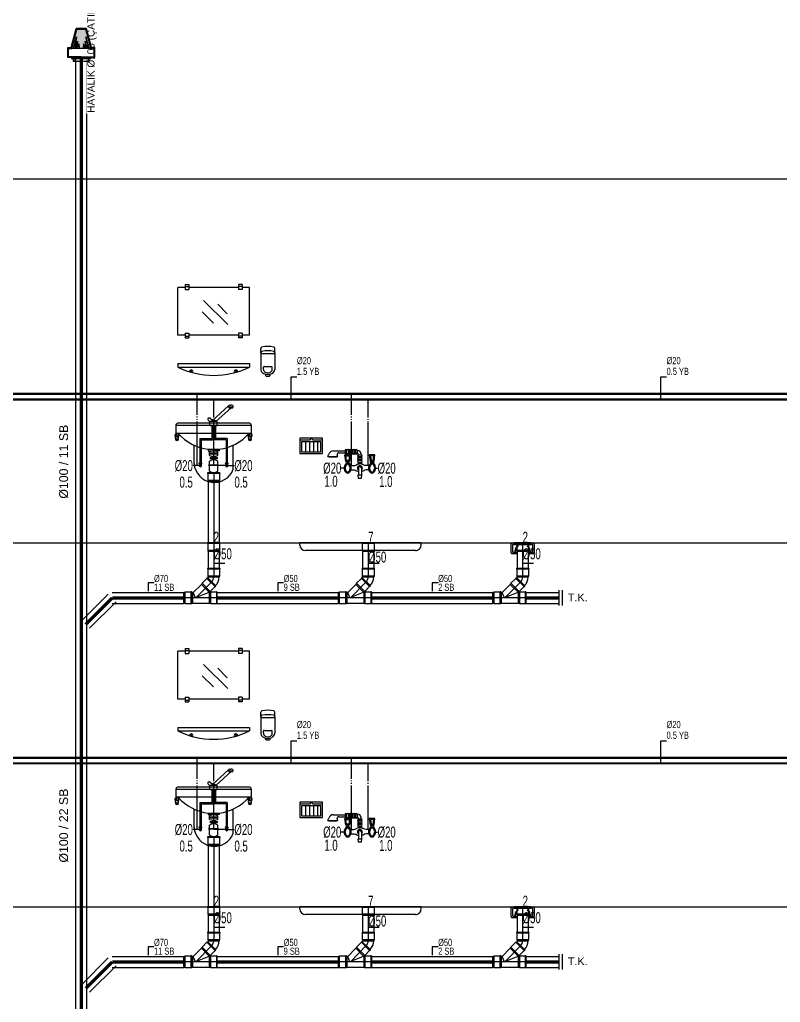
# Model space of a CAD drawing. Header units: centimetres. Extents: x -13133 to 30552, y -2 to 4552.
# Drawn here: x 21434 to 22124, y 913 to 1804 of the extents above; entities that cross this region are included whole.
import ezdxf
from ezdxf.enums import TextEntityAlignment as Align

# ---------------------------------------------------------------- set-up
doc = ezdxf.new("R2010")
doc.units = ezdxf.units.CM
for name, pattern in [('BASMA HATTI', [31, 25, -6]), ('PIS', [38, 30, -8]), ('PISSU HATTI', [26, 20, -6]), ('SICAK', [4.6, 4, -0.15, 0.075, -0.15, 0.075, -0.15]), ('SOGUK', [4.375, 4, -0.15, 0.075, -0.15])]:
    doc.linetypes.add(name, pattern=pattern)
for name, color, linetype in [('MTY-PIS-SU-BORUSU', 6, 'PIS'), ('MTY-PISSU-BORU-TAVANDAN', 6, 'PISSU HATTI'), ('MTY-PISSU-CAP', 211, 'CONTINUOUS'), ('MTY-PVC', 43, 'CONTINUOUS'), ('MTY-SICAKSU-BORU', 1, 'BASMA HATTI'), ('MTY-SOGUKSU-BORU', 5, 'CONTINUOUS'), ('MTY-TEFRIS', 15, 'CONTINUOUS'), ('MTY-TEMIZSU-CAP', 101, 'CONTINUOUS'), ('MTY-YUK-BIRIMI', 7, 'CONTINUOUS'), ('ROTAS-PIS-SU-BORUSU', 6, 'PIS'), ('ROTAS-PISSU-CAP', 211, 'CONTINUOUS'), ('ROTAS-PVC', 43, 'CONTINUOUS'), ('ROTAS-SEMA', 8, 'CONTINUOUS'), ('ROTAS-SICAKSU-BORU', 1, 'BASMA HATTI'), ('ROTAS-SOGUKSU-BORU', 5, 'CONTINUOUS'), ('ROTAS-TEFRIS', 15, 'CONTINUOUS')]:
    doc.layers.add(name, color=color, linetype=linetype)
doc.styles.add('CAP', font='wturkce.SHX', dxfattribs={"width": 0.65})
doc.styles.add('MTY_CAP', font='wturkce.SHX', dxfattribs={"width": 0.65, "height": 20})
doc.styles.add('ROTAS', font='arial.ttf')
doc.linetypes.add('PİS SU', pattern='A,6,-0.4,[")",Standard,S=1,R=0,X=-0.1,Y=-0.375],-0.2', length=6.6)

# ---------------------------------------------------------------- blocks, each defined once
blk = doc.blocks.new('LAVABO1 KOLON')
at = {"layer": 'MTY-PISSU-BORU-TAVANDAN', "linetype": 'PİS SU', "ltscale": 5}
blk.add_line((0, 63.37), (0, 0), dxfattribs=at)
at = {"layer": 'MTY-PVC', "color": 43}
for p, q in [((-5.5, 63.37), (-5.5, 62.77)), ((-5.03, 63.37), (-5.5, 63.37)), ((-5.3, 62.77), (-5.5, 62.77)), ((5.3, 62.77), (-5.3, 62.77)), ((-5.3, 62.77), (-5.3, 56.52)), ((5, 63.37), (-5.03, 63.37)), ((5.5, 63.37), (4.97, 63.37)), ((5.5, 62.77), (5.3, 62.77)), ((5.3, 62.77), (5.3, 56.52)), ((5.5, 63.37), (5.5, 62.77)), ((5.3, 56.52), (-5.3, 56.52)), ((-5.3, 56.52), (-5, 55.38)), ((5, 55.38), (-5, 55.38)), ((-5, 55.38), (-5, 0)), ((5.3, 56.52), (5, 55.38)), ((5, 55.38), (5, 0))]:
    blk.add_line(p, q, dxfattribs=at)
at = {"layer": 'MTY-SICAKSU-BORU', "linetype": 'SICAK', "ltscale": 10}
for p, q in [((-15, 70), (-15, 135)), ((-13.06, 70), (-15.15, 70))]:
    blk.add_line(p, q, dxfattribs=at)
at = {"layer": 'MTY-SOGUKSU-BORU', "linetype": 'SOGUK', "ltscale": 10}
for p, q in [((0, 70), (0, 130)), ((11.84, 70), (0, 70))]:
    blk.add_line(p, q, dxfattribs=at)
at = {"layer": 'MTY-TEFRIS', "color": 2}
for p, q in [((-25.82, 234.09), (-22.51, 234.09)), ((-25.82, 234.09), (-25.82, 229.75)), ((-25.82, 232.44), (-22.51, 232.44)), ((-22.51, 234.09), (-22.51, 229.75)), ((22.38, 234.09), (22.38, 229.75)), ((25.69, 234.09), (22.38, 234.09)), ((25.69, 232.44), (22.38, 232.44)), ((25.69, 234.09), (25.69, 229.75)), ((-32.57, 188.24), (-32.57, 231.58)), ((-25.82, 231.58), (-32.57, 231.58)), ((-25.82, 229.75), (-22.51, 229.75)), ((22.38, 231.58), (-22.51, 231.58)), ((25.69, 229.75), (22.38, 229.75)), ((32.43, 231.58), (25.69, 231.58)), ((32.43, 188.24), (32.43, 231.58)), ((12.73, 197.94), (-9.11, 219.78)), ((12.3, 207.69), (3.7, 216.28)), ((-0.23, 199.25), (-10.42, 209.44)), ((-25.82, 188.24), (-32.57, 188.24)), ((-25.82, 190.07), (-22.51, 190.07)), ((-25.82, 190.07), (-25.82, 185.73)), ((-25.82, 187.38), (-22.51, 187.38)), ((-22.51, 190.07), (-22.51, 185.73)), ((22.38, 188.24), (-22.51, 188.24)), ((25.69, 190.07), (22.38, 190.07)), ((22.38, 190.07), (22.38, 185.73)), ((25.69, 187.38), (22.38, 187.38)), ((25.69, 190.07), (25.69, 185.73)), ((32.43, 188.24), (25.69, 188.24)), ((-25.82, 185.73), (-22.51, 185.73)), ((25.69, 185.73), (22.38, 185.73)), ((42.63, 172.3), (42.63, 176.3)), ((42.63, 172.3), (42.63, 157.29)), ((42.63, 171.69), (55.43, 171.69)), ((55.43, 172.3), (55.43, 176.3)), ((55.43, 172.3), (55.43, 157.29)), ((-32.57, 162.6), (32.43, 162.6)), ((-32.57, 162.6), (-32.57, 159.35)), ((32.43, 162.6), (32.43, 159.35)), ((42.63, 160.49), (42.63, 157.29)), ((-32.57, 159.35), (32.43, 159.35)), ((45.03, 157.29), (45.03, 159.25)), ((45.67, 159.89), (52.39, 159.89)), ((47.03, 152.73), (47.03, 151.69)), ((47.83, 150.89), (47.03, 151.69)), ((50.23, 150.89), (51.03, 151.69)), ((51.03, 152.73), (51.03, 151.69)), ((53.03, 157.29), (53.03, 159.25)), ((50.23, 150.89), (47.83, 150.89))]:
    blk.add_line(p, q, dxfattribs=at)
at = {"layer": 'MTY-TEFRIS', "color": 4}
for p, q in [((13.42, 124.12), (-1.18, 110.86)), ((15.9, 122.47), (2.06, 109.89)), ((13.33, 122.84), (13.42, 123.75)), ((13.33, 122.84), (15.52, 122.84)), ((13.73, 122.84), (13.73, 122.47)), ((17.24, 122.84), (13.73, 122.84)), ((13.73, 122.47), (17.24, 122.47)), ((14.5, 124.72), (15.52, 124.72)), ((16.54, 124.72), (15.52, 124.72)), ((17.71, 122.84), (15.52, 122.84)), ((17.24, 122.47), (17.24, 122.84)), ((17.71, 122.84), (17.61, 123.75)), ((32.13, 108.5), (-32.26, 108.5)), ((-4.98, 112.8), (-5.17, 112.58)), ((-5.05, 111.05), (-3.37, 109.62)), ((-1.11, 110.92), (-3.46, 112.92)), ((-3.37, 106.7), (-3.37, 109.89)), ((3.21, 109.89), (-3.37, 109.89)), ((-2.17, 109.96), (-2.24, 109.89)), ((-1.1, 110.86), (-0.08, 110.86)), ((0.94, 110.86), (-0.08, 110.86)), ((3.21, 106.7), (3.21, 109.89)), ((-33.89, 98.28), (-34.71, 98.28)), ((-34.19, 106.7), (-34.19, 99.25)), ((34.06, 106.3), (-34.19, 106.3)), ((34.06, 99.25), (-34.19, 99.25)), ((-33.89, 99.25), (-33.89, 96.72)), ((-32.42, 99.25), (-32.42, 96.72)), ((-31.61, 98.28), (-32.42, 98.28)), ((-3.37, 106.7), (3.21, 106.7)), ((-2.88, 106.7), (-2.88, 106.29)), ((-2.88, 106.29), (2.75, 106.29)), ((-2.14, 106.29), (-2.14, 106.1)), ((1.98, 106.09), (-2.14, 106.09)), ((-1.83, 106.07), (-1.83, 94.44)), ((-0.75, 106.07), (-0.75, 93.36)), ((0.59, 106.07), (0.59, 93.36)), ((1.67, 106.07), (1.67, 94.44)), ((1.98, 106.29), (1.98, 106.09)), ((2.75, 106.29), (2.75, 106.7)), ((31.48, 98.28), (32.29, 98.28)), ((32.29, 99.25), (32.29, 96.72)), ((33.76, 99.25), (33.76, 96.72)), ((33.76, 98.28), (34.58, 98.28)), ((34.06, 106.7), (34.06, 99.25)), ((-34.19, 93.55), (-34.97, 97.93)), ((-32.13, 93.55), (-31.35, 97.93)), ((-12.51, 94.44), (-12.51, 72.2)), ((-12.51, 94.44), (-1.83, 94.44)), ((-11.43, 93.36), (-11.43, 72.2)), ((-11.43, 93.36), (-0.75, 93.36)), ((11.27, 93.36), (0.59, 93.36)), ((12.35, 94.44), (1.67, 94.44)), ((11.27, 93.36), (11.27, 72.2)), ((12.35, 94.44), (12.35, 72.2)), ((32, 93.55), (31.22, 97.93)), ((34.06, 93.55), (34.84, 97.93)), ((-17.73, 71.86), (-17.73, 88.48)), ((-4.99, 84.92), (-4.99, 83.48)), ((4.86, 84.63), (-4.99, 84.63)), ((-4.99, 83.48), (-0.07, 83.48)), ((-3.84, 79.22), (-3.84, 82.47)), ((3.71, 81.31), (-3.84, 81.31)), ((3.71, 80.24), (-3.84, 80.24)), ((-1.15, 83.48), (-1.15, 83.13)), ((4.86, 83.48), (-0.07, 83.48)), ((1.02, 83.48), (1.02, 83.13)), ((3.71, 79.22), (3.71, 82.47)), ((4.86, 84.92), (4.86, 83.48)), ((17.73, 66.66), (17.73, 88.54)), ((-11.97, 72.2), (-13.33, 72.2)), ((-13.33, 72.2), (-13.33, 71.8)), ((-13.33, 71.8), (-11.97, 71.8)), ((-12.51, 71.8), (-12.51, 70)), ((-12.51, 71.8), (-12.51, 70)), ((-11.97, 72.2), (-10.61, 72.2)), ((-10.61, 71.8), (-11.97, 71.8)), ((-11.43, 71.8), (-11.43, 70)), ((-11.43, 71.8), (-11.43, 70)), ((-10.61, 72.2), (-10.61, 71.8)), ((-3.84, 70.82), (-3.84, 73.87)), ((-3.04, 76.14), (-3.04, 77.37)), ((-3.04, 77.37), (3.04, 77.37)), ((3.04, 76.8), (-3.04, 76.8)), ((3.04, 76.14), (-3.04, 76.14)), ((-1.15, 78.56), (-1.15, 77.37)), ((-1.15, 76.14), (-1.15, 75.24)), ((1.02, 78.56), (1.02, 77.37)), ((1.02, 76.14), (1.02, 75.24)), ((3.04, 77.37), (3.04, 76.14)), ((3.71, 70.82), (3.71, 73.87)), ((11.84, 72.2), (10.48, 72.2)), ((10.48, 72.2), (10.48, 71.8)), ((10.48, 71.8), (11.84, 71.8)), ((11.3, 71.8), (11.3, 70)), ((11.3, 71.8), (11.3, 70)), ((11.84, 72.2), (13.2, 72.2)), ((13.2, 71.8), (11.84, 71.8)), ((12.38, 71.8), (12.38, 70)), ((12.38, 71.8), (12.38, 70)), ((13.2, 72.2), (13.2, 71.8)), ((-12.51, 70), (-11.43, 70)), ((-4.34, 70.18), (-4.34, 70.82)), ((-4.34, 70.82), (4.07, 70.82)), ((4.07, 70.18), (-4.34, 70.18)), ((-3.84, 65.06), (-3.84, 70.18)), ((3.71, 65.06), (3.71, 70.18)), ((4.07, 70.82), (4.07, 70.18)), ((12.38, 70), (11.3, 70))]:
    blk.add_line(p, q, dxfattribs=at)
at = {"layer": 'MTY-TEFRIS', "color": 2}
for centre in [(-20.17, 155.82), (20.04, 155.82)]:
    blk.add_circle(centre, 0.437, dxfattribs=at)
at = {"layer": 'MTY-TEFRIS', "color": 4}
for centre, radius in [((-34.52, 97.85), 0.254), ((-31.8, 97.85), 0.254), ((31.67, 97.85), 0.254), ((34.39, 97.85), 0.254), ((-33.16, 93.55), 1.03), ((-33.16, 93.55), 0.556), ((33.03, 93.55), 1.03), ((33.03, 93.55), 0.556)]:
    blk.add_circle(centre, radius, dxfattribs=at)
at = {"layer": 'MTY-TEFRIS', "color": 2}
for centre, radius, start, end in [((43.91, 176.3), 1.28, 103.34236, 180), ((43.91, 172.3), 1.28, 103.34236, 180), ((49.03, 150.65), 27.43, 78.61461, 101.38539), ((49.03, 146.65), 27.43, 78.61461, 101.38539), ((54.15, 176.3), 1.28, 0, 76.65764), ((54.15, 172.3), 1.28, 0, 76.65764), ((-0.07, 225.21), 73.43, 243.73196, 296.26804), ((-20.32, 155.17), 1.53, 324.18851, 183.54429), ((20.19, 155.17), 1.53, 356.45571, 215.81149), ((45.67, 159.25), 0.64, 90, 180), ((52.39, 159.25), 0.64, 0, 90)]:
    blk.add_arc(centre, radius, start, end, dxfattribs=at)
at = {"layer": 'MTY-TEFRIS', "color": 4}
for centre, radius, start, end in [((14.5, 123.64), 1.08, 90, 174.07007), ((16.54, 123.64), 1.08, 5.92993, 90), ((-32.19, 106.5), 2.01, 88.09528, 174.20104), ((-4.35, 111.88), 1.08, 139.57371, 229.57371), ((-4.16, 112.1), 1.08, 49.57371, 139.57371), ((-1.1, 109.78), 1.08, 90, 174.07007), ((0.94, 109.78), 1.08, 5.92993, 90), ((32.06, 106.5), 2.01, 5.79896, 91.90472), ((-34.67, 97.98), 0.308, 97.40292, 189.73542), ((-0.07, 127.1), 42.47, 220.97797, 263.34526), ((-31.65, 97.98), 0.308, 350.26458, 82.59708), ((-0.07, 127.1), 42.47, 276.65474, 319.02203), ((31.52, 97.98), 0.308, 97.40292, 189.73542), ((34.54, 97.98), 0.308, 350.26458, 82.59708), ((-33.16, 96.72), 0.735, 180, 0), ((33.03, 96.72), 0.735, 180, 0), ((-0.07, 72.87), 10.32, 68.53271, 111.46729), ((0.55, 73.03), 18.32, 183.67178, 339.66251), ((-0.07, 88.83), 10.32, 248.53271, 291.46729), ((-0.07, 69.47), 5.8, 49.37058, 130.62942), ((-11.97, 70), 1.09, 119.88579, 60.11421), ((-11.97, 70.09), 0.548, 189.04535, 350.95465), ((-0.07, 69.47), 5.8, 229.37058, 310.62942), ((11.84, 70), 1.09, 119.88579, 60.11421), ((11.84, 70.09), 0.548, 189.04535, 350.95465)]:
    blk.add_arc(centre, radius, start, end, dxfattribs=at)
at = {"layer": 'MTY-TEFRIS', "color": 2}
blk.add_ellipse((49.03, 157.29), major_axis=(6.4, 0), ratio=0.75, start_param=3.141593, end_param=6.283185, dxfattribs=at)
blk.add_open_spline([(45.03, 157.29), (45.03, 156.85), (45.14, 156.42), (45.6, 155.59), (45.95, 155.2), (46.86, 154.56), (47.42, 154.32), (48.62, 154.06), (50.06, 154.05), (50.48, 154.26), (51.05, 154.49), (52, 155.09), (52.37, 155.48), (52.87, 156.29), (53.01, 156.73), (53.03, 157.2), (53.03, 157.24), (53.03, 157.29)], degree=3, knots=[0, 0, 0, 0, 0.442663, 0.442663, 0.885326, 0.885326, 1.327989, 1.327989, 1.770652, 1.770652, 2.213315, 2.213315, 2.655978, 2.655978, 3.098641, 3.098641, 3.141579, 3.141579, 3.141579, 3.141579], dxfattribs=at)
at = {"layer": 'MTY-TEMIZSU-CAP'}
for p, q in [((-15.15, 70), (-18.9, 70)), ((12.93, 70), (18.77, 70))]:
    blk.add_line(p, q, dxfattribs=at)
at = {"layer": 'MTY-PISSU-CAP', "lineweight": -3, "ltscale": 100, "style": 'CAP', "width": 0.65}
blk.add_attdef('PSCP', text='', height=10, dxfattribs=at).set_placement((0, -10), align=Align.MIDDLE_LEFT)
at = {"layer": 'MTY-TEMIZSU-CAP', "color": 101, "style": 'CAP', "width": 0.65}
blk.add_attdef('SCCP', text='', height=10, dxfattribs=at).set_placement((-18.9, 70), align=Align.MIDDLE_RIGHT)
blk.add_attdef('SOCP', text='', height=10, dxfattribs=at).set_placement((18.77, 70), align=Align.MIDDLE_LEFT)
at = {"layer": 'MTY-YUK-BIRIMI', "color": 101, "style": 'CAP', "width": 0.65}
blk.add_attdef('SC', text='', height=10, dxfattribs=at).set_placement((-18.9, 55), align=Align.MIDDLE_RIGHT)
blk.add_attdef('SO', text='', height=10, dxfattribs=at).set_placement((18.81, 55), align=Align.MIDDLE_LEFT)
at = {"layer": 'MTY-YUK-BIRIMI', "color": 211, "lineweight": -3, "ltscale": 100, "style": 'CAP', "width": 0.65}
blk.add_attdef('PS', text='', height=10, dxfattribs=at).set_placement((0, 5), align=Align.MIDDLE_LEFT)
blk = doc.blocks.new('PVC CATAL SAG')
at = {"layer": 'MTY-PIS-SU-BORUSU', "linetype": 'PİS SU', "ltscale": 5}
for p, q in [((0, 0), (0, -23.03)), ((0, -23.03), (0, -31.02)), ((-1.76, -35.26), (-16.12, -49.85)), ((3, -50), (-27, -50))]:
    blk.add_line(p, q, dxfattribs=at)
blk.add_arc((-6, -31.02), 6, 315, 0, dxfattribs=at)
at = {"layer": 'MTY-PISSU-CAP', "lineweight": -3, "ltscale": 100}
for p, q in [((0, -15.84), (0, -25.84)), ((10, -18.89), (0, -18.89))]:
    blk.add_line(p, q, dxfattribs=at)
at = {"layer": 'MTY-PVC', "color": 43}
for p, q in [((-5.5, 0), (-5.5, -0.6)), ((5.5, 0), (-5.5, 0)), ((-5.3, -0.6), (-5.5, -0.6)), ((5.3, -0.6), (-5.3, -0.6)), ((-5.3, -0.6), (-5.3, -6.85)), ((5.3, -6.85), (-5.3, -6.85)), ((-5.3, -6.85), (-5, -7.99)), ((5, -7.99), (-5, -7.99)), ((-5, -7.99), (-5, -22.87)), ((5.3, -6.85), (5, -7.99)), ((5, -7.99), (5, -22.87)), ((5.5, -0.6), (5.3, -0.6)), ((5.3, -0.6), (5.3, -6.85)), ((5.5, 0), (5.5, -0.6)), ((-5.5, -23.03), (-5.5, -23.63)), ((-5.5, -23.03), (-4.97, -23.03)), ((-5.5, -23.63), (-5.3, -23.63)), ((-5.3, -23.63), (5.3, -23.63)), ((-5.3, -23.63), (-5.3, -29.88)), ((-5, -23.03), (5.03, -23.03)), ((5.03, -23.03), (5.5, -23.03)), ((5.3, -23.63), (5.5, -23.63)), ((5.3, -23.63), (5.3, -29.88)), ((5.5, -23.03), (5.5, -23.63)), ((-6.17, -32.27), (-10.59, -36.69)), ((-5.88, -31.7), (-6.31, -32.13)), ((-5.88, -31.7), (-6.31, -32.13)), ((-6.31, -32.13), (-6.17, -32.27)), ((-6.31, -32.13), (-6.17, -32.27)), ((-6.17, -32.27), (1.33, -39.76)), ((-5.88, -31.7), (-5.58, -32.01)), ((-5.88, -31.7), (-5.58, -32.01)), ((-5.29, -31.73), (-5.58, -32.01)), ((-5.58, -32.01), (1.54, -39.13)), ((-5.3, -29.88), (5.3, -29.88)), ((-5.3, -29.88), (-5, -31.02)), ((-5.29, -31.73), (1.78, -38.8)), ((-5, -31.02), (5, -31.02)), ((5.3, -29.88), (5, -31.02)), ((-19.73, -44.5), (-20.33, -44.5)), ((-20.33, -44.7), (-20.33, -44.5)), ((-19.73, -45), (-19.73, -44.5)), ((-11.15, -37.73), (-18.46, -45)), ((-10.59, -36.69), (-11.15, -37.73)), ((-11.15, -37.73), (-4.14, -44.75)), ((-10.59, -36.69), (-3.09, -44.18)), ((-3.09, -44.18), (-4.14, -44.75)), ((1.33, -39.76), (-3.09, -44.18)), ((1.33, -39.76), (1.47, -39.9)), ((1.33, -39.76), (1.47, -39.9)), ((1.89, -39.48), (1.47, -39.9)), ((1.89, -39.48), (1.47, -39.9)), ((1.78, -38.8), (1.5, -39.08)), ((1.5, -39.08), (1.89, -39.48)), ((1.5, -39.08), (1.89, -39.48)), ((3, -44.5), (2.4, -44.5)), ((2.4, -44.5), (2.4, -44.7)), ((3, -44.5), (3, -45)), ((-25.86, -44.7), (-27, -45)), ((-27, -55), (-27, -45)), ((-25.86, -55.3), (-25.86, -44.7)), ((-20.33, -44.7), (-25.86, -44.7)), ((-20.33, -55.3), (-20.33, -44.7)), ((-19.73, -55), (-19.73, -45)), ((-19.33, -45), (-19.73, -45)), ((-18.46, -45), (-19.33, -45)), ((-19.33, -45), (-19.33, -55)), ((-19.33, -45), (-19.33, -55)), ((-19.33, -55), (-19.33, -45)), ((-19.33, -45), (-19.33, -55)), ((-16.5, -50), (-18.46, -45)), ((-4.43, -45), (-16.5, -50)), ((-4.14, -44.75), (-4.43, -45)), ((-4.02, -45), (-4.42, -45)), ((-2.88, -44.7), (-4.02, -45)), ((-4.02, -45), (-4.02, -55)), ((2.4, -44.7), (-2.88, -44.7)), ((-2.88, -44.7), (-2.88, -55.3)), ((2.4, -44.7), (2.4, -55.3)), ((3, -45), (3, -55)), ((-25.86, -55.3), (-27, -55)), ((-20.33, -55.3), (-25.86, -55.3)), ((-20.33, -55.5), (-20.33, -55.3)), ((-19.73, -55.5), (-20.33, -55.5)), ((-19.73, -55.5), (-19.73, -55)), ((-19.33, -55), (-19.73, -55)), ((-4.02, -55), (-19.33, -55)), ((-2.88, -55.3), (-4.02, -55)), ((2.4, -55.3), (-2.88, -55.3)), ((2.4, -55.3), (2.4, -55.5)), ((3, -55.5), (2.4, -55.5)), ((3, -55), (3, -55.5))]:
    blk.add_line(p, q, dxfattribs=at)
for radius in [1, 11]:
    blk.add_arc((-6, -31.02), radius, 315, 0, dxfattribs=at)
blk = doc.blocks.new('DUS TEKNESI1 KOLON')
at = {"layer": 'MTY-SICAKSU-BORU', "linetype": 'SICAK', "ltscale": 10}
blk.add_line((-15, 70), (-15, 135), dxfattribs=at)
at = {"layer": 'MTY-SOGUKSU-BORU', "linetype": 'SOGUK', "ltscale": 10}
blk.add_line((0, 70), (0, 130), dxfattribs=at)
at = {"layer": 'MTY-TEFRIS', "color": 2}
for p, q in [((-53.27, 92.91), (-61.88, 92.91)), ((-56.78, 91.53), (-56.78, 82.44)), ((-51.58, 94.87), (-53.27, 92.91)), ((-53.11, 91.53), (-53.11, 82.44)), ((-51.58, 94.87), (-49.95, 92.91)), ((-41.27, 92.91), (-49.95, 92.91)), ((-49.61, 91.53), (-49.61, 82.44)), ((-46.03, 91.53), (-46.03, 82.44))]:
    blk.add_line(p, q, dxfattribs=at)
at = {"layer": 'MTY-TEFRIS', "color": 4}
for p, q in [((-36.4, 78.22), (-35.78, 80.22)), ((-31.45, 83.41), (-20.92, 83.41)), ((-26.68, 81.6), (-20.92, 81.6)), ((-20.92, 83.87), (-20.92, 81.14)), ((-20.92, 83.41), (-20.92, 81.6)), ((-19.56, 81.14), (-19.56, 83.87)), ((-18.2, 83.87), (-18.2, 81.14)), ((-16.84, 83.87), (-16.84, 81.14)), ((-16.84, 83.87), (-16.84, 81.14)), ((-15.47, 81.14), (-15.47, 83.87)), ((-14.11, 83.87), (-14.11, 81.14)), ((-12.75, 83.87), (-12.75, 81.14)), ((-11.39, 83.87), (-11.39, 81.14)), ((-10.03, 83.87), (-10.03, 81.14)), ((-36.4, 78.22), (-27.55, 78.22)), ((-27.55, 78.22), (-27.99, 79.88)), ((-21.16, 79.85), (-16, 79.85)), ((-20.3, 73.82), (-21.16, 79.85)), ((-16.86, 73.82), (-20.3, 73.82)), ((-20.28, 72.58), (-20.28, 71.43)), ((-20.28, 72.58), (-16.88, 72.58)), ((-19.51, 74.73), (-20.11, 78.94)), ((-20.11, 78.94), (-17.05, 78.94)), ((-17.65, 74.73), (-19.51, 74.73)), ((-19.42, 73.82), (-19.42, 72.58)), ((-19.37, 71.67), (-19.37, 71.03)), ((-19.37, 71.67), (-17.78, 71.67)), ((-17.78, 71.67), (-17.78, 71.03)), ((-17.76, 72.58), (-17.76, 73.82)), ((-17.05, 78.94), (-17.65, 74.73)), ((-16.88, 72.58), (-16.88, 71.43)), ((-16, 79.85), (-16.86, 73.82)), ((-8.86, 79.78), (-8.86, 79.74)), ((-8.86, 79.74), (-6.14, 79.74)), ((-8.86, 78.38), (-6.14, 78.38)), ((-8.86, 77.02), (-6.14, 77.02)), ((-8.86, 75.66), (-6.14, 75.66)), ((-6.14, 74.3), (-8.86, 74.3)), ((-8.86, 72.93), (-8.86, 71.34)), ((-8.86, 72.93), (-6.14, 72.93)), ((-6.14, 79.78), (-6.14, 79.74)), ((-6.14, 72.93), (-6.14, 71.34)), ((6.16, 79.85), (1, 79.85)), ((1, 79.85), (1.86, 73.82)), ((1.86, 73.82), (5.3, 73.82)), ((1.88, 72.58), (1.88, 71.43)), ((1.88, 72.58), (5.28, 72.58)), ((2.05, 78.94), (2.65, 74.73)), ((5.11, 78.94), (2.05, 78.94)), ((2.65, 74.73), (4.51, 74.73)), ((2.76, 72.58), (2.76, 73.82)), ((2.78, 71.67), (2.78, 71.03)), ((4.37, 71.67), (2.78, 71.67)), ((4.37, 71.67), (4.37, 71.03)), ((4.42, 73.82), (4.42, 72.58)), ((4.51, 74.73), (5.11, 78.94)), ((5.28, 72.58), (5.28, 71.43)), ((5.3, 73.82), (6.16, 79.85)), ((-8.85, 67.86), (-8.85, 61.24)), ((-6.15, 67.86), (-6.15, 61.24)), ((-5.71, 61.24), (-9.32, 61.24)), ((-9.32, 61.24), (-8.96, 58.68)), ((-8.96, 58.68), (-6.08, 58.68)), ((-6.08, 58.68), (-5.71, 61.24)), ((47.97, 0), (-61.88, 0)), ((-61.88, -2.05), (-61.88, 0)), ((47.98, -2.03), (47.97, 0)), ((42.98, -7.04), (-56.88, -7.04))]:
    blk.add_line(p, q, dxfattribs=at)
at = {"layer": 'MTY-TEFRIS', "color": 2}
for points in [[(-41.27, 94.87), (-61.88, 94.87), (-61.88, 80.85), (-41.27, 80.85)], [(-42.93, 91.53), (-60.5, 91.53), (-60.5, 82.44), (-42.93, 82.44)]]:
    blk.add_lwpolyline(points, close=True, dxfattribs=at)
at = {"layer": 'MTY-TEFRIS', "color": 4}
blk.add_lwpolyline([(-28.55, 78.22), (-28.55, 77.65), (-35.4, 77.65), (-35.4, 78.22)], dxfattribs=at)
for points in [[(-4.68, 70.96, 0.029659), (-5.35, 71.18, 0.063671), (-7.5, 71.45, 0.063671), (-9.65, 71.18, 0.029659), (-10.32, 70.96, 0.001385)], [(-15.94, 70.15, 0.052672), (-14.15, 69.96, 0.063671)], [(-15.62, 66.05, -0.043271), (-14.15, 66.18, -0.063671)], [(-14.15, 69.96, 0.063671), (-12, 70.23, 0.076686), (-10.34, 70.95, 0.001385), (-10.32, 70.96, 0.146881)], [(-14.15, 66.18, -0.063671), (-12, 65.91, -0.029659), (-11.33, 65.69, -0.001385)], [(-11.33, 65.69, 0.001385), (-11.31, 65.68, 0.076686), (-9.65, 64.96, 0.02385), (-8.85, 64.8, 0.063671)], [(-6.15, 64.8, 0.02385), (-5.35, 64.96, 0.076686), (-3.69, 65.68, 0.001385), (-3.67, 65.69, 0.146881)], [(-0.85, 69.96, -0.063671), (-3, 70.23, -0.076686), (-4.66, 70.95, -0.001385), (-4.68, 70.96, -0.146881)], [(-3.67, 70.45, 0.001385), (-3.69, 70.46, 0.076686)], [(-0.85, 66.18, 0.063671), (-3, 65.91, 0.029659), (-3.67, 65.69, 0.001385)], [(0.94, 70.15, -0.052672), (-0.85, 69.96, -0.063671)], [(0.62, 66.05, 0.043271), (-0.85, 66.18, 0.063671)]]:
    blk.add_lwpolyline(points, format="xyb", dxfattribs=at)
for centre, radius, start, end in [((-31.45, 78.88), 4.54, 90, 162.72065), ((-26.68, 80.24), 1.36, 90, 195.03031), ((-20.24, 83.87), 0.68, 0, 180), ((-20.24, 81.14), 0.68, 180, 0), ((-18.88, 83.87), 0.68, 0, 180), ((-18.88, 81.14), 0.68, 180, 0), ((-17.52, 83.87), 0.68, 0, 180), ((-17.52, 81.14), 0.68, 180, 0), ((-16.16, 83.87), 0.68, 0, 180), ((-16.16, 81.14), 0.68, 180, 0), ((-14.79, 83.87), 0.68, 0, 180), ((-14.79, 81.14), 0.68, 180, 0), ((-13.43, 83.87), 0.68, 0, 180), ((-13.43, 81.14), 0.68, 180, 0), ((-12.07, 83.87), 0.68, 0, 180), ((-12.07, 81.14), 0.68, 180, 0), ((-10.71, 83.87), 0.68, 0, 180), ((-10.71, 81.14), 0.68, 180, 0), ((-10.22, 79.78), 4.08, 0, 87.34618), ((-10.22, 79.78), 1.36, 0, 82.02098), ((-16.57, 67.73), 5.24, 135.05017, 225.82954), ((-20.58, 67.73), 5.24, 314.17046, 44.94983), ((-8.86, 79.06), 0.68, 90, 270), ((-8.86, 77.7), 0.68, 90, 270), ((-8.86, 76.34), 0.68, 90, 270), ((-8.86, 74.98), 0.68, 90, 270), ((-8.86, 73.62), 0.68, 90, 270), ((-6.14, 79.06), 0.68, 270, 90), ((-6.14, 77.7), 0.68, 270, 90), ((-6.14, 76.34), 0.68, 270, 90), ((-6.14, 74.98), 0.68, 270, 90), ((-6.14, 73.62), 0.68, 270, 90), ((5.58, 67.73), 5.24, 135.05017, 225.82954), ((1.57, 67.73), 5.24, 314.17046, 44.94983), ((-16.57, 67.73), 4.33, 130.27538, 225.82954), ((-18.58, 64.97), 1.92, 211.20705, 328.79295), ((-18.58, 65.45), 1.3, 218.96065, 321.6991), ((-20.58, 67.73), 4.33, 314.17046, 49.72462), ((-7.5, 67.73), 2.25, 311.5146, 228.4854), ((-7.5, 67.86), 1.35, 0, 180), ((5.58, 67.73), 4.33, 130.27538, 225.82954), ((3.58, 64.97), 1.92, 211.20705, 328.79295), ((3.58, 65.45), 1.3, 218.3009, 321.03935), ((1.57, 67.73), 4.33, 314.17046, 49.72462), ((-56.88, -2.04), 5, 180.10635, 270), ((42.98, -2.04), 5, 270, 0.10635)]:
    blk.add_arc(centre, radius, start, end, dxfattribs=at)
at = {"layer": 'MTY-TEMIZSU-CAP'}
for p, q in [((-21.81, 67.69), (-24.34, 67.69)), ((6.81, 67.69), (8.53, 67.69))]:
    blk.add_line(p, q, dxfattribs=at)
at = {"layer": 'MTY-PISSU-CAP', "lineweight": -3, "ltscale": 100, "style": 'CAP', "width": 0.65}
blk.add_attdef('PSCP', text='', height=10, dxfattribs=at).set_placement((0, -12.95), align=Align.MIDDLE_LEFT)
at = {"layer": 'MTY-TEMIZSU-CAP', "color": 101, "style": 'CAP', "width": 0.65}
blk.add_attdef('SCCP', text='', height=10, dxfattribs=at).set_placement((-24.34, 67.69), align=Align.MIDDLE_RIGHT)
blk.add_attdef('SOCP', text='', height=10, dxfattribs=at).set_placement((8.53, 67.69), align=Align.MIDDLE_LEFT)
at = {"layer": 'MTY-YUK-BIRIMI', "color": 101, "style": 'CAP', "width": 0.65}
blk.add_attdef('SC', text='', height=10, dxfattribs=at).set_placement((-27.65, 55.76), align=Align.MIDDLE_RIGHT)
blk.add_attdef('SO', text='', height=10, dxfattribs=at).set_placement((16, 50.59), align=Align.CENTER)
at = {"layer": 'MTY-YUK-BIRIMI', "color": 211, "lineweight": -3, "ltscale": 100, "style": 'CAP', "width": 0.65}
blk.add_attdef('PS', text='', height=10, dxfattribs=at).set_placement((-0.06, 5), align=Align.MIDDLE_LEFT)
blk = doc.blocks.new('YER SUZGECI DN501 KOLON')
at = {"layer": 'MTY-TEFRIS', "color": 2}
for p, q in [((-9.5, 0), (-7.7, 0)), ((-7.7, 0), (-7.7, -1.4)), ((7.7, 0), (-7.7, 0)), ((-7.7, 0), (-7.7, -1.4)), ((-4.9, 0), (-6.3, 0)), ((-6.3, 0), (-6.3, -1.4)), ((-4.9, -1.12), (-6.02, 0)), ((-4.9, -0.37), (-5.27, 0)), ((-4.9, -0.13), (-5.03, 0)), ((-4.9, -1.4), (-4.9, 0)), ((-2.1, 0), (-3.5, 0)), ((-3.5, 0), (-3.5, -1.4)), ((-2.1, -1.12), (-3.22, 0)), ((-2.1, -0.37), (-2.47, 0)), ((-2.1, -0.13), (-2.23, 0)), ((-2.1, -1.4), (-2.1, 0)), ((0.7, 0), (-0.7, 0)), ((-0.7, 0), (-0.7, -1.4)), ((0.7, -1.36), (-0.66, 0)), ((0.7, -1.12), (-0.42, 0)), ((0.7, -0.62), (0.08, 0)), ((0.7, -0.37), (0.33, 0)), ((0.7, -0.13), (0.57, 0)), ((0.7, -1.4), (0.7, 0)), ((3.5, 0), (2.1, 0)), ((2.1, 0), (2.1, -1.4)), ((3.5, -1.36), (2.14, 0)), ((3.5, -1.12), (2.38, 0)), ((3.5, -0.62), (2.88, 0)), ((3.5, -0.37), (3.13, 0)), ((3.5, -0.13), (3.37, 0)), ((3.5, -1.4), (3.5, 0)), ((6.3, 0), (4.9, 0)), ((4.9, 0), (4.9, -1.4)), ((6.3, -1.36), (4.94, 0)), ((6.3, -1.12), (5.18, 0)), ((6.3, -0.62), (5.68, 0)), ((6.3, -0.37), (5.93, 0)), ((6.3, -0.13), (6.17, 0)), ((6.3, -1.4), (6.3, 0)), ((7.7, -1.4), (7.7, 0)), ((7.7, 0), (9.5, 0)), ((7.7, -1.4), (7.7, 0)), ((-10.5, -9), (-10.5, -1)), ((-9.1, -1.9), (-9.1, -8.1)), ((-7.7, -1.4), (-8.6, -1.4)), ((-8.6, -8.6), (-5.3, -8.6)), ((-7.7, -1.4), (7.7, -1.4)), ((-7.08, -8.6), (-6.3, -4.75)), ((-6.93, -8.6), (-7.06, -8.48)), ((-7.03, -8.35), (-6.52, -8.35)), ((-6.76, -8.6), (-7.01, -8.35)), ((-6.58, -8.6), (-6.83, -8.35)), ((-6.54, -8.46), (-6.65, -8.35)), ((-6.59, -6.29), (-6.61, -6.27)), ((-6.61, -6.29), (-6.1, -6.29)), ((-6.41, -6.29), (-6.58, -6.12)), ((-6.57, -8.6), (-5.84, -5)), ((-6.24, -6.29), (-6.55, -5.98)), ((-6.1, -6.25), (-6.52, -5.83)), ((-6.07, -6.11), (-6.49, -5.68)), ((-6.04, -5.96), (-6.46, -5.54)), ((-6.01, -5.81), (-6.43, -5.39)), ((-5.98, -5.67), (-6.4, -5.24)), ((-5.95, -5.52), (-6.37, -5.09)), ((-5.92, -5.37), (-6.34, -4.95)), ((-5.89, -5.22), (-6.31, -4.8)), ((-5.11, -1.4), (-6.3, -0.21)), ((-5.36, -1.4), (-6.3, -0.46)), ((-5.61, -1.4), (-6.3, -0.71)), ((-5.85, -1.4), (-6.3, -0.95)), ((-6.1, -1.4), (-6.3, -1.2)), ((-6.3, -1.4), (-4.9, -1.4)), ((-6.3, -4.75), (-4.25, -2.7)), ((-4.9, -1.36), (-6.26, 0)), ((-5.86, -5.08), (-6.24, -4.69)), ((-5.8, -4.96), (-6.16, -4.6)), ((-5.71, -4.87), (-6.07, -4.52)), ((-5.62, -4.78), (-5.98, -4.43)), ((-5.54, -4.69), (-5.89, -4.34)), ((-5.84, -5), (-4.04, -3.2)), ((-5.45, -4.6), (-5.8, -4.25)), ((-4.9, -0.87), (-5.77, 0)), ((-5.36, -4.52), (-5.71, -4.16)), ((-5.27, -4.43), (-5.62, -4.07)), ((-5.18, -4.34), (-5.54, -3.99)), ((-4.9, -0.62), (-5.52, 0)), ((-5.09, -4.25), (-5.45, -3.9)), ((-5.01, -4.16), (-5.36, -3.81)), ((-4.92, -4.07), (-5.27, -3.72)), ((-4.83, -3.99), (-5.18, -3.63)), ((-4.74, -3.9), (-5.09, -3.54)), ((-4.65, -3.81), (-5.01, -3.46)), ((-4.56, -3.72), (-4.92, -3.37)), ((-4.48, -3.63), (-4.83, -3.28)), ((-4.39, -3.54), (-4.74, -3.19)), ((-4.3, -3.46), (-4.65, -3.1)), ((-4.21, -3.37), (-4.56, -3.01)), ((-4.12, -3.28), (-4.48, -2.93)), ((-4.04, -3.18), (-4.39, -2.84)), ((-4.04, -3), (-4.3, -2.75)), ((-4.04, -2.7), (-4.25, -2.7)), ((-4.04, -2.83), (-4.17, -2.7)), ((-2.31, -1.4), (-3.5, -0.21)), ((-2.56, -1.4), (-3.5, -0.46)), ((-2.81, -1.4), (-3.5, -0.71)), ((-3.05, -1.4), (-3.5, -0.95)), ((-3.3, -1.4), (-3.5, -1.2)), ((-3.5, -1.4), (-2.1, -1.4)), ((-2.1, -1.36), (-3.46, 0)), ((-2.1, -0.87), (-2.97, 0)), ((-2.1, -0.62), (-2.72, 0)), ((0.49, -1.4), (-0.7, -0.21)), ((0.24, -1.4), (-0.7, -0.46)), ((-0.01, -1.4), (-0.7, -0.71)), ((-0.25, -1.4), (-0.7, -0.95)), ((-0.5, -1.4), (-0.7, -1.2)), ((-0.7, -1.4), (0.7, -1.4)), ((0.7, -0.87), (-0.17, 0)), ((3.29, -1.4), (2.1, -0.21)), ((3.04, -1.4), (2.1, -0.46)), ((2.79, -1.4), (2.1, -0.71)), ((2.55, -1.4), (2.1, -0.95)), ((2.3, -1.4), (2.1, -1.2)), ((2.1, -1.4), (3.5, -1.4)), ((3.5, -0.87), (2.63, 0)), ((4.25, -2.7), (4.05, -2.7)), ((4.05, -3.2), (4.05, -3.2)), ((5.85, -5), (4.05, -3.2)), ((6.33, -4.9), (4.14, -2.7)), ((6.31, -4.75), (4.25, -2.7)), ((6.09, -1.4), (4.9, -0.21)), ((5.84, -1.4), (4.9, -0.46)), ((5.59, -1.4), (4.9, -0.71)), ((5.35, -1.4), (4.9, -0.95)), ((5.1, -1.4), (4.9, -1.2)), ((4.9, -1.4), (6.3, -1.4)), ((6.38, -5.12), (5.3, -4.04)), ((6.42, -5.34), (5.3, -4.21)), ((6.47, -5.56), (5.3, -4.39)), ((5.3, -8.6), (8.6, -8.6)), ((6.3, -0.87), (5.43, 0)), ((6.57, -8.6), (5.85, -5)), ((6.51, -5.78), (5.87, -5.14)), ((6.56, -6), (5.92, -5.37)), ((6.6, -6.23), (5.96, -5.59)), ((6.49, -6.29), (6.01, -5.81)), ((6.31, -6.29), (6.05, -6.03)), ((6.14, -6.29), (6.1, -6.25)), ((6.62, -6.29), (6.11, -6.29)), ((7.08, -8.6), (6.31, -4.75)), ((7.03, -8.35), (6.52, -8.35)), ((6.68, -8.6), (6.55, -8.47)), ((6.86, -8.6), (6.61, -8.35)), ((7.03, -8.6), (6.78, -8.35)), ((7.05, -8.44), (6.96, -8.35)), ((8.6, -1.4), (7.7, -1.4)), ((9.1, -8.1), (9.1, -1.9)), ((10.5, -1), (10.5, -9.5)), ((-5.3, -10), (-9.5, -10)), ((10, -10), (5.3, -10))]:
    blk.add_line(p, q, dxfattribs=at)
for centre, radius, start, end in [((-9.5, -1), 1, 90, 180), ((-8.6, -1.9), 0.5, 90, 180), ((-8.6, -8.1), 0.5, 180, 270), ((8.6, -1.9), 0.5, 0, 90), ((8.6, -8.1), 0.5, 270, 0), ((9.5, -1), 1, 0, 90), ((-9.5, -9), 1, 180, 270), ((10, -9.5), 0.5, 270, 0)]:
    blk.add_arc(centre, radius, start, end, dxfattribs=at)
at = {"layer": 'MTY-PISSU-CAP', "lineweight": -3, "ltscale": 100, "style": 'CAP', "width": 0.65}
blk.add_attdef('PSCP', text='', height=10, dxfattribs=at).set_placement((0, -10), align=Align.MIDDLE_LEFT)
at = {"layer": 'MTY-YUK-BIRIMI', "color": 211, "lineweight": -3, "ltscale": 100, "style": 'CAP', "width": 0.65}
blk.add_attdef('PS', text='', height=10, dxfattribs=at).set_placement((0, 5), align=Align.MIDDLE_LEFT)
blk = doc.blocks.new('MTY-PIS SU CAP SB')
at = {"layer": 'MTY-PISSU-CAP'}
for p, q in [((0.83, 1.17), (0, 1.17)), ((0, 1.17), (0, 0))]:
    blk.add_line(p, q, dxfattribs=at)
at = {"layer": 'MTY-PISSU-CAP', "style": 'MTY_CAP', "width": 0.65}
blk.add_attdef('PSCP_001', (0.83, 1.29), '', height=1, dxfattribs=at)
at = {"layer": 'MTY-YUK-BIRIMI', "color": 211, "style": 'MTY_CAP', "width": 0.65}
blk.add_attdef('PS_001', (0.83, 0.07), '', height=1, dxfattribs=at)
blk = doc.blocks.new('MTY-TEMIZ SU CAP MB')
at = {"layer": 'MTY-TEMIZSU-CAP'}
for p, q in [((0.83, 3.1), (0, 3.1)), ((0, 3.1), (0, 0))]:
    blk.add_line(p, q, dxfattribs=at)
at = {"layer": 'MTY-TEMIZSU-CAP', "style": 'MTY_CAP', "width": 0.65}
for tag, p in [('SOCP_001', (0.83, 4.92)), ('SCCP_001', (0.83, 1.92))]:
    blk.add_attdef(tag, p, '', height=1, dxfattribs=at)
at = {"layer": 'MTY-YUK-BIRIMI', "color": 101, "style": 'MTY_CAP', "width": 0.65}
for tag, p in [('SO_001', (0.83, 3.42)), ('SC_001', (0.83, 0.42))]:
    blk.add_attdef(tag, p, '', height=1, dxfattribs=at)
blk = doc.blocks.new('MTY-KOLON HAVALIK SAPKASI')
at = {"layer": 'MTY-PVC'}
h = blk.add_hatch(color=43, dxfattribs=at)
h.paths.add_polyline_path([(0, 15.94), (-2.56, 15.94), (-5.44, 5.17), (-4.4, 5.17), (-2.66, 11.76), (-3.57, 5.17), (-2.96, 5.17), (-2.21, 9.35), (-2.13, 5.2), (-1.3, 7.69), (-1.15, 5.17), (0, 5.17)])
h.paths.add_polyline_path([(2.56, 15.94), (0, 15.94), (0, 5.17), (1.15, 5.17), (1.3, 7.69), (2.13, 5.2), (2.21, 9.35), (2.96, 5.17), (3.57, 5.17), (2.66, 11.76), (4.4, 5.17), (5.44, 5.17)])
at = {"layer": 'MTY-PISSU-BORU-TAVANDAN', "linetype": 'PİS SU', "ltscale": 5}
for p, q in [((-5.76, 5.64), (-2.88, 16.41)), ((2.88, 16.41), (-2.88, 16.41)), ((5.76, 5.64), (2.88, 16.41)), ((-7.69, 5.64), (-5.76, 5.64)), ((-7.69, 0), (-7.69, 5.64)), ((7.69, 5.64), (5.76, 5.64)), ((7.69, 0), (7.69, 5.64)), ((-4.5, 0), (-7.69, 0)), ((-4.5, -2.26), (-4.5, 0)), ((4.5, -2.26), (4.5, 0)), ((4.5, 0), (7.69, 0)), ((4.5, -2.26), (-4.5, -2.26))]:
    blk.add_line(p, q, dxfattribs=at)
at = {"layer": 'MTY-PVC', "color": 43}
for p, q in [((-5.76, 5.64), (-2.88, 16.41)), ((-5.44, 5.17), (-2.56, 15.94)), ((-4.4, 5.17), (-2.66, 11.76)), ((-2.66, 11.76), (-3.57, 5.17)), ((2.88, 16.41), (-2.88, 16.41)), ((2.56, 15.94), (-2.56, 15.94)), ((5.44, 5.17), (2.56, 15.94)), ((4.4, 5.17), (2.66, 11.76)), ((2.66, 11.76), (3.57, 5.17)), ((5.76, 5.64), (2.88, 16.41)), ((-7.69, 5.64), (-5.76, 5.64)), ((-7.69, 0), (-7.69, 5.64)), ((-2.96, 5.17), (-2.21, 9.35)), ((-2.21, 9.35), (-2.13, 5.17)), ((-2.14, 5.17), (-1.3, 7.69)), ((-1.3, 7.69), (-1.15, 5.17)), ((1.3, 7.69), (1.15, 5.17)), ((2.14, 5.17), (1.3, 7.69)), ((2.21, 9.35), (2.13, 5.17)), ((2.96, 5.17), (2.21, 9.35)), ((7.69, 5.64), (5.76, 5.64)), ((7.69, 0), (7.69, 5.64)), ((-5.44, 0), (-7.69, 0)), ((-7.22, 0.47), (-7.22, 5.17)), ((-7.22, 5.17), (-5.44, 5.17)), ((0, 0.47), (-7.22, 0.47)), ((-5.5, 0), (-5.5, -0.6)), ((-5.5, 0), (-5, 0)), ((5.44, 5.17), (-5.44, 5.17)), ((5.44, 0), (-5.44, 0)), ((-5, 0), (5, 0)), ((-4.5, -2.26), (-4.5, 0)), ((-4.03, -2.26), (-4.03, 0)), ((0, 0.47), (7.22, 0.47)), ((4.03, -2.26), (4.03, 0)), ((4.5, -2.26), (4.5, 0)), ((5, 0), (5.5, 0)), ((7.22, 5.17), (5.44, 5.17)), ((5.44, 0), (7.69, 0)), ((5.5, 0), (5.5, -0.6)), ((7.22, 0.47), (7.22, 5.17)), ((-5.5, -0.6), (-5.3, -0.6)), ((-5.3, -0.6), (5.3, -0.6)), ((4.5, -2.26), (-4.5, -2.26)), ((5.3, -0.6), (5.5, -0.6))]:
    blk.add_line(p, q, dxfattribs=at)

msp = doc.modelspace()

# ---------------------------------------------------------------- linework, layer by layer
at = {"layer": 'ROTAS-PIS-SU-BORUSU', "const_width": 3}
for points in [[(21490, 539.5), (21490, 1770)], [(21518, 1280), (21494, 1256)], [(21518, 1280), (21583, 1280)], [(21613, 1280), (21723, 1280)], [(21753, 1280), (21863, 1280)], [(21893, 1280), (21923, 1280)], [(21518, 950), (21494, 926)], [(21518, 950), (21583, 950)], [(21613, 950), (21723, 950)], [(21753, 950), (21863, 950)], [(21893, 950), (21923, 950)]]:
    msp.add_lwpolyline(points, dxfattribs=at)
at = {"layer": 'ROTAS-PVC'}
for p, q in [((21485, 539.5), (21485, 1770)), ((21495, 539.5), (21495, 1770)), ((21514.46, 1283.54), (21490.46, 1259.54)), ((21518, 1285), (21583, 1285)), ((21613, 1285), (21723, 1285)), ((21753, 1285), (21863, 1285)), ((21893, 1285), (21923, 1285)), ((21923, 1273), (21923, 1287)), ((21926, 1273), (21926, 1287)), ((21521.54, 1276.46), (21497.54, 1252.46)), ((21518, 1275), (21583, 1275)), ((21613, 1275), (21723, 1275)), ((21753, 1275), (21863, 1275)), ((21893, 1275), (21923, 1275)), ((21514.46, 953.54), (21490.46, 929.54)), ((21518, 955), (21583, 955)), ((21613, 955), (21723, 955)), ((21753, 955), (21863, 955)), ((21893, 955), (21923, 955)), ((21923, 943), (21923, 957)), ((21926, 943), (21926, 957)), ((21521.54, 946.46), (21497.54, 922.46)), ((21518, 945), (21583, 945)), ((21613, 945), (21723, 945)), ((21753, 945), (21863, 945)), ((21893, 945), (21923, 945))]:
    msp.add_line(p, q, dxfattribs=at)
at = {"layer": 'ROTAS-SEMA'}
for points in [[(15140, 1660), (22960, 1660)], [(15140, 1330), (22960, 1330)], [(15140, 1000), (22960, 1000)]]:
    msp.add_lwpolyline(points, dxfattribs=at)
at = {"layer": 'ROTAS-SICAKSU-BORU', "const_width": 2}
for points in [[(22555, 1465), (20925, 1465)], [(22555, 1135), (20925, 1135)]]:
    msp.add_lwpolyline(points, dxfattribs=at)
at = {"layer": 'ROTAS-SOGUKSU-BORU', "const_width": 2}
for points in [[(20640, 1460), (22570, 1460)], [(20640, 1130), (22570, 1130)]]:
    msp.add_lwpolyline(points, dxfattribs=at)

# ---------------------------------------------------------------- block references
at = {"layer": 'ROTAS-TEFRIS'}
ref = msp.add_blockref('LAVABO1 KOLON', (21610, 1330), dxfattribs=at)
ref.add_attrib('SO', '0.5', dxfattribs={"color": 101, "height": 10, "style": 'CAP', "width": 0.65}).set_placement((21628.81, 1385), align=Align.MIDDLE_LEFT)
ref.add_attrib('SOCP', 'Ø20', dxfattribs={"color": 101, "height": 10, "style": 'CAP', "width": 0.65}).set_placement((21628.77, 1400), align=Align.MIDDLE_LEFT)
ref.add_attrib('SC', '0.5', dxfattribs={"color": 101, "height": 10, "style": 'CAP', "width": 0.65}).set_placement((21591.1, 1385), align=Align.MIDDLE_RIGHT)
ref.add_attrib('SCCP', 'Ø20', dxfattribs={"color": 101, "height": 10, "style": 'CAP', "width": 0.65}).set_placement((21591.1, 1400), align=Align.MIDDLE_RIGHT)
ref.add_attrib('PSCP', 'Ø50', dxfattribs={"lineweight": -3, "ltscale": 100, "height": 10, "style": 'CAP', "width": 0.65}).set_placement((21610, 1320), align=Align.MIDDLE_LEFT)
ref.add_attrib('PS', '2', dxfattribs={"color": 211, "lineweight": -3, "ltscale": 100, "height": 10, "style": 'CAP', "width": 0.65}).set_placement((21610, 1335), align=Align.MIDDLE_LEFT)
ref = msp.add_blockref('MTY-TEMIZ SU CAP MB', (21680, 1460), dxfattribs=dict(at, xscale=6.5, yscale=6.5))
ref.add_attrib('SO_001', '1.5 YB', (21685.42, 1482.21), dxfattribs={"color": 101, "height": 6.5, "style": 'MTY_CAP', "width": 0.65})
ref.add_attrib('SOCP_001', 'Ø20', (21685.42, 1491.96), dxfattribs={"height": 6.5, "style": 'MTY_CAP', "width": 0.65})
ref = msp.add_blockref('MTY-TEMIZ SU CAP MB', (22015, 1460), dxfattribs=dict(at, xscale=6.5, yscale=6.5))
ref.add_attrib('SO_001', '0.5 YB', (22020.42, 1482.21), dxfattribs={"color": 101, "height": 6.5, "style": 'MTY_CAP', "width": 0.65})
ref.add_attrib('SOCP_001', 'Ø20', (22020.42, 1491.96), dxfattribs={"height": 6.5, "style": 'MTY_CAP', "width": 0.65})
ref = msp.add_blockref('DUS TEKNESI1 KOLON', (21750, 1330), dxfattribs=at)
ref.add_attrib('SO', '1.0', dxfattribs={"color": 101, "height": 10, "style": 'CAP', "width": 0.65}).set_placement((21766, 1380.59), align=Align.CENTER)
ref.add_attrib('SOCP', 'Ø20', dxfattribs={"color": 101, "height": 10, "style": 'CAP', "width": 0.65}).set_placement((21758.53, 1397.69), align=Align.MIDDLE_LEFT)
ref.add_attrib('SC', '1.0', dxfattribs={"color": 101, "height": 10, "style": 'CAP', "width": 0.65}).set_placement((21722.35, 1385.76), align=Align.MIDDLE_RIGHT)
ref.add_attrib('SCCP', 'Ø20', dxfattribs={"color": 101, "height": 10, "style": 'CAP', "width": 0.65}).set_placement((21725.66, 1397.69), align=Align.MIDDLE_RIGHT)
ref.add_attrib('PSCP', 'Ø50', dxfattribs={"lineweight": -3, "ltscale": 100, "height": 10, "style": 'CAP', "width": 0.65}).set_placement((21750, 1317.05), align=Align.MIDDLE_LEFT)
ref.add_attrib('PS', '7', dxfattribs={"color": 211, "lineweight": -3, "ltscale": 100, "height": 10, "style": 'CAP', "width": 0.65}).set_placement((21749.94, 1335), align=Align.MIDDLE_LEFT)
ref = msp.add_blockref('YER SUZGECI DN501 KOLON', (21890, 1330), dxfattribs=at)
ref.add_attrib('PSCP', 'Ø50', dxfattribs={"lineweight": -3, "ltscale": 100, "height": 10, "style": 'CAP', "width": 0.65}).set_placement((21890, 1320), align=Align.MIDDLE_LEFT)
ref.add_attrib('PS', '2', dxfattribs={"color": 211, "lineweight": -3, "ltscale": 100, "height": 10, "style": 'CAP', "width": 0.65}).set_placement((21890, 1335), align=Align.MIDDLE_LEFT)
for p in [(21610, 1330), (21750, 1330), (21890, 1330), (21610, 1000), (21750, 1000), (21890, 1000)]:
    msp.add_blockref('PVC CATAL SAG', p, dxfattribs=at)
ref = msp.add_blockref('MTY-PIS SU CAP SB', (21550.5, 1286), dxfattribs=dict(at, xscale=6.5, yscale=6.5))
ref.add_attrib('PSCP_001', 'Ø70', (21555.92, 1294.38), dxfattribs={"height": 6.5, "style": 'MTY_CAP', "width": 0.65})
ref.add_attrib('PS_001', '11 SB', (21555.92, 1286.43), dxfattribs={"color": 211, "height": 6.5, "style": 'MTY_CAP', "width": 0.65})
ref = msp.add_blockref('MTY-PIS SU CAP SB', (21668, 1286), dxfattribs=dict(at, xscale=6.5, yscale=6.5))
ref.add_attrib('PSCP_001', 'Ø50', (21673.42, 1294.38), dxfattribs={"height": 6.5, "style": 'MTY_CAP', "width": 0.65})
ref.add_attrib('PS_001', '9 SB', (21673.42, 1286.43), dxfattribs={"color": 211, "height": 6.5, "style": 'MTY_CAP', "width": 0.65})
ref = msp.add_blockref('MTY-PIS SU CAP SB', (21808, 1286), dxfattribs=dict(at, xscale=6.5, yscale=6.5))
ref.add_attrib('PSCP_001', 'Ø50', (21813.42, 1294.38), dxfattribs={"height": 6.5, "style": 'MTY_CAP', "width": 0.65})
ref.add_attrib('PS_001', '2 SB', (21813.42, 1286.43), dxfattribs={"color": 211, "height": 6.5, "style": 'MTY_CAP', "width": 0.65})
ref = msp.add_blockref('LAVABO1 KOLON', (21610, 1000), dxfattribs=at)
ref.add_attrib('SO', '0.5', dxfattribs={"color": 101, "height": 10, "style": 'CAP', "width": 0.65}).set_placement((21628.81, 1055), align=Align.MIDDLE_LEFT)
ref.add_attrib('SOCP', 'Ø20', dxfattribs={"color": 101, "height": 10, "style": 'CAP', "width": 0.65}).set_placement((21628.77, 1070), align=Align.MIDDLE_LEFT)
ref.add_attrib('SC', '0.5', dxfattribs={"color": 101, "height": 10, "style": 'CAP', "width": 0.65}).set_placement((21591.1, 1055), align=Align.MIDDLE_RIGHT)
ref.add_attrib('SCCP', 'Ø20', dxfattribs={"color": 101, "height": 10, "style": 'CAP', "width": 0.65}).set_placement((21591.1, 1070), align=Align.MIDDLE_RIGHT)
ref.add_attrib('PSCP', 'Ø50', dxfattribs={"lineweight": -3, "ltscale": 100, "height": 10, "style": 'CAP', "width": 0.65}).set_placement((21610, 990), align=Align.MIDDLE_LEFT)
ref.add_attrib('PS', '2', dxfattribs={"color": 211, "lineweight": -3, "ltscale": 100, "height": 10, "style": 'CAP', "width": 0.65}).set_placement((21610, 1005), align=Align.MIDDLE_LEFT)
ref = msp.add_blockref('MTY-TEMIZ SU CAP MB', (21680, 1130), dxfattribs=dict(at, xscale=6.5, yscale=6.5))
ref.add_attrib('SO_001', '1.5 YB', (21685.42, 1152.21), dxfattribs={"color": 101, "height": 6.5, "style": 'MTY_CAP', "width": 0.65})
ref.add_attrib('SOCP_001', 'Ø20', (21685.42, 1161.96), dxfattribs={"height": 6.5, "style": 'MTY_CAP', "width": 0.65})
ref = msp.add_blockref('MTY-TEMIZ SU CAP MB', (22015, 1130), dxfattribs=dict(at, xscale=6.5, yscale=6.5))
ref.add_attrib('SO_001', '0.5 YB', (22020.42, 1152.21), dxfattribs={"color": 101, "height": 6.5, "style": 'MTY_CAP', "width": 0.65})
ref.add_attrib('SOCP_001', 'Ø20', (22020.42, 1161.96), dxfattribs={"height": 6.5, "style": 'MTY_CAP', "width": 0.65})
ref = msp.add_blockref('DUS TEKNESI1 KOLON', (21750, 1000), dxfattribs=at)
ref.add_attrib('SO', '1.0', dxfattribs={"color": 101, "height": 10, "style": 'CAP', "width": 0.65}).set_placement((21766, 1050.59), align=Align.CENTER)
ref.add_attrib('SOCP', 'Ø20', dxfattribs={"color": 101, "height": 10, "style": 'CAP', "width": 0.65}).set_placement((21758.53, 1067.69), align=Align.MIDDLE_LEFT)
ref.add_attrib('SC', '1.0', dxfattribs={"color": 101, "height": 10, "style": 'CAP', "width": 0.65}).set_placement((21722.35, 1055.76), align=Align.MIDDLE_RIGHT)
ref.add_attrib('SCCP', 'Ø20', dxfattribs={"color": 101, "height": 10, "style": 'CAP', "width": 0.65}).set_placement((21725.66, 1067.69), align=Align.MIDDLE_RIGHT)
ref.add_attrib('PSCP', 'Ø50', dxfattribs={"lineweight": -3, "ltscale": 100, "height": 10, "style": 'CAP', "width": 0.65}).set_placement((21750, 987.05), align=Align.MIDDLE_LEFT)
ref.add_attrib('PS', '7', dxfattribs={"color": 211, "lineweight": -3, "ltscale": 100, "height": 10, "style": 'CAP', "width": 0.65}).set_placement((21749.94, 1005), align=Align.MIDDLE_LEFT)
ref = msp.add_blockref('YER SUZGECI DN501 KOLON', (21890, 1000), dxfattribs=at)
ref.add_attrib('PSCP', 'Ø50', dxfattribs={"lineweight": -3, "ltscale": 100, "height": 10, "style": 'CAP', "width": 0.65}).set_placement((21890, 990), align=Align.MIDDLE_LEFT)
ref.add_attrib('PS', '2', dxfattribs={"color": 211, "lineweight": -3, "ltscale": 100, "height": 10, "style": 'CAP', "width": 0.65}).set_placement((21890, 1005), align=Align.MIDDLE_LEFT)
ref = msp.add_blockref('MTY-PIS SU CAP SB', (21550.5, 956), dxfattribs=dict(at, xscale=6.5, yscale=6.5))
ref.add_attrib('PSCP_001', 'Ø70', (21555.92, 964.38), dxfattribs={"height": 6.5, "style": 'MTY_CAP', "width": 0.65})
ref.add_attrib('PS_001', '11 SB', (21555.92, 956.43), dxfattribs={"color": 211, "height": 6.5, "style": 'MTY_CAP', "width": 0.65})
ref = msp.add_blockref('MTY-PIS SU CAP SB', (21668, 956), dxfattribs=dict(at, xscale=6.5, yscale=6.5))
ref.add_attrib('PSCP_001', 'Ø50', (21673.42, 964.38), dxfattribs={"height": 6.5, "style": 'MTY_CAP', "width": 0.65})
ref.add_attrib('PS_001', '9 SB', (21673.42, 956.43), dxfattribs={"color": 211, "height": 6.5, "style": 'MTY_CAP', "width": 0.65})
ref = msp.add_blockref('MTY-PIS SU CAP SB', (21808, 956), dxfattribs=dict(at, xscale=6.5, yscale=6.5))
ref.add_attrib('PSCP_001', 'Ø50', (21813.42, 964.38), dxfattribs={"height": 6.5, "style": 'MTY_CAP', "width": 0.65})
ref.add_attrib('PS_001', '2 SB', (21813.42, 956.43), dxfattribs={"color": 211, "height": 6.5, "style": 'MTY_CAP', "width": 0.65})

# ---------------------------------------------------------------- texts
at = {"layer": 'ROTAS-PISSU-CAP', "style": 'ROTAS'}
for s, p in [('Ø100 / 11 SB', (21478, 1370)), ('Ø100 / 22 SB', (21478, 1040))]:
    msp.add_text(s, height=8, rotation=90, dxfattribs=at).set_placement(p)
for p in [(21931, 1277), (21931, 947)]:
    msp.add_text('T.K.', height=7, dxfattribs=at).set_placement(p)

# ---------------------------------------------------------------- next in the draw order: wipeouts: each hides what was drawn before it
msp.add_wipeout([(21503, 1862.05), (21503, 1719), (21494.5, 1719), (21494.5, 1862.05)])

# ---------------------------------------------------------------- next in the draw order: block references
at = {"layer": 'ROTAS-TEFRIS', "xscale": 1.6, "yscale": 1.6}
msp.add_blockref('MTY-KOLON HAVALIK SAPKASI', (21490, 1770), dxfattribs=at)

# ---------------------------------------------------------------- next in the draw order: texts
at = {"layer": 'ROTAS-PISSU-CAP', "style": 'ROTAS'}
msp.add_text('HAVALIK Ø100 (ÇATIDAN 50 cm YUKARI)', height=6.5, rotation=90, dxfattribs=at).set_placement((21502, 1720))

doc.saveas('drawing.dxf')
